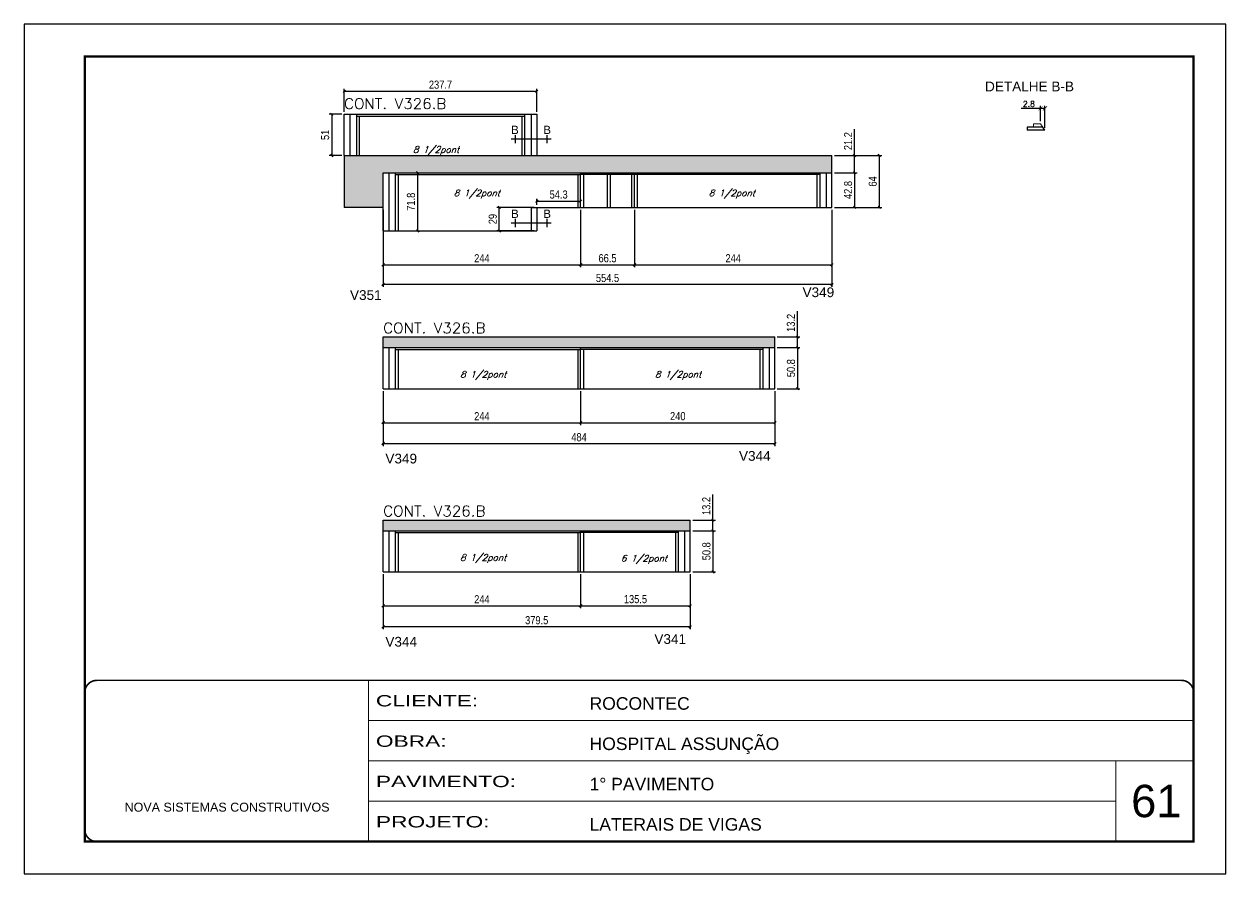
# Model space of a CAD drawing. Extents: x 137137 to 143418, y 10464 to 34486.
# Drawn here: x 137137 to 138622, y 16207 to 17257 of the extents above; entities that cross this region are included whole.
import ezdxf
from ezdxf.enums import TextEntityAlignment as Align

# ---------------------------------------------------------------- set-up
doc = ezdxf.new("R2010")
doc.units = 0
doc.linetypes.add('CONTINUO', pattern=[0])
doc.linetypes.add('DASHED', pattern=[0.75, 0.5, -0.25])
for name, color, linetype in [('5', 5, 'Continuous'), ('COTA', 241, 'Continuous'), ('detalhes', 4, 'Continuous'), ('Painéis', 200, 'Continuous'), ('SARR_2.2x7', 40, 'Continuous'), ('SARR_3.5x7', 81, 'Continuous'), ('texto', 7, 'Continuous')]:
    doc.layers.add(name, color=color, linetype=linetype)
for name, color, linetype, lineweight in [('CARIMBO', 255, 'Continuous', 9), ('Folhas', 255, 'Continuous', 9), ('Sarr 2.2x7', 40, 'Continuous', 9), ('SARRAFO DE PRESSAO', 251, 'DASHED', 9), ('Texto Seção', 7, 'Continuous', 15)]:
    doc.layers.add(name, color=color, linetype=linetype, lineweight=lineweight)
doc.layers.add('Laje_Perimetro', color=7, linetype='Continuous', plot=False)
doc.styles.add('ARIAL', font='arial.ttf')
doc.styles.add('COTA TECNICA', font='techl___.ttf', dxfattribs={"height": 10})
doc.styles.add('REGUA-120', font='ROMANS.shx', dxfattribs={"height": 15})
doc.styles.add('Romans', font='romans.shx')
doc.styles.get("Standard").update_dxf_attribs({"font": 'arial.ttf'})
doc.styles.add('Tecnologia', font='')
doc.styles.get('Tecnologia').set_extended_font_data('Forgotten Futurist')
doc.dimstyles.new('Cota Seção (2x)', dxfattribs={"dimtxt": 7, "dimasz": 5, "dimexe": 3, "dimexo": 3, "dimgap": 2, "dimtad": 3, "dimdec": 1, "dimlfac": 0.5, "dimzin": 12, "dimdsep": 46, "dimtxsty": 'Romans', "dimblk": 'ARCHTICK', "dimcen": 0, "dimclrd": 4, "dimclre": 4, "dimclrt": 1, "dimadec": 1, "dimazin": 3, "dimtfac": 1, "dimtdec": 1, "dimtmove": 0, "dimatfit": 3, "dimldrblk": 'OBLIQUE', "dimfxl": 1, "dimtolj": 1, "dimtzin": 12, "dimarcsym": 0})
doc.dimstyles.new('PAINEL', dxfattribs={"dimtxt": 10, "dimasz": 3, "dimexe": 3, "dimexo": 3, "dimgap": 3, "dimtad": 1, "dimdec": 1, "dimzin": 12, "dimdsep": 46, "dimtxsty": 'COTA TECNICA', "dimblk1": 'OBLIQUE', "dimblk2": 'OBLIQUE', "dimsah": 1, "dimcen": 0.9, "dimclrd": 4, "dimclre": 4, "dimclrt": 240, "dimadec": 1, "dimazin": 3, "dimtfac": 1, "dimtdec": 1, "dimtmove": 0, "dimatfit": 3, "dimfxl": 1, "dimtolj": 1, "dimtzin": 12, "dimarcsym": 0})

# ---------------------------------------------------------------- blocks, each defined once
blk = doc.blocks.new('9999999999')
at = {"color": 30, "linetype": 'CONTINUO'}
for p, q in [((98564.6, 34230.2), (98564.6, 34429.4)), ((98564.6, 34379.6), (99584, 34379.6)), ((98564.6, 34329.8), (99488, 34329.8)), ((99584, 34329.8), (99488, 34329.8)), ((99488, 34329.8), (99488, 34230.2)), ((98564.6, 34280), (99488, 34280))]:
    blk.add_line(p, q, dxfattribs=at)
at = {"color": 30, "linetype": 'CONTINUO', "const_width": 2}
blk.add_lwpolyline([(99584, 34230.2), (99584, 34414.4, 0.414214), (99569, 34429.4), (98229, 34429.4, 0.414214), (98214, 34414.4), (98214, 34245.2, 0.414214), (98229, 34230.2), (99584, 34230.2)], format="xyb", dxfattribs=at)
at = {"layer": 'Folhas'}
blk.add_lwpolyline([(98139, 34190.2), (99624, 34190.2), (99624, 35240.2), (98139, 35240.2)], close=True, dxfattribs=at)
at = {"layer": 'Folhas', "color": 30, "const_width": 3}
blk.add_lwpolyline([(98214, 34230.2), (99584, 34230.2), (99584, 35200.2), (98214, 35200.2)], close=True, dxfattribs=at)
at = {"color": 7, "linetype": 'Continuous', "ltscale": 5, "style": 'ARIAL'}
for s, height, p in [('ROCONTEC', 15.48, (98837.7, 34393.1)), ('HOSPITAL ASSUNÇÃO', 15.483, (98837.7, 34343.3)), ('1° PAVIMENTO', 15.483, (98837.7, 34293.5)), ('NOVA SISTEMAS CONSTRUTIVOS', 11.059, (98263.2, 34267.2)), ('LATERAIS DE VIGAS', 15.483, (98837.7, 34243.7))]:
    blk.add_text(s, height=height, dxfattribs=at).set_placement(p)
at = {"layer": 'Folhas', "color": 7, "style": 'Tecnologia', "width": 1.5}
for s, p in [('CLIENTE:', (98573.7, 34397.2)), ('OBRA:', (98573.7, 34347.3)), ('PAVIMENTO:', (98573.7, 34297.5)), ('PROJETO:', (98573.7, 34247.7))]:
    blk.add_text(s, height=14, dxfattribs=at).set_placement(p)
blk = doc.blocks.new('_Oblique')
at = {"color": 0, "linetype": 'ByBlock', "lineweight": -2}
blk.add_line((-0.5, -0.5), (0.5, 0.5), dxfattribs=at)
blk = doc.blocks.new('*D1725')
at = {"layer": 'COTA', "color": 4, "lineweight": -2, "ltscale": 25, "transparency": 16777216}
for p, q in [((137581, 17027.7), (137581, 16932.3)), ((138135.5, 17027.7), (138135.5, 16932.3)), ((138135.5, 16935.3), (137581, 16935.3))]:
    blk.add_line(p, q, dxfattribs=at)
at = {"layer": 'Defpoints', "color": 0, "ltscale": 25, "transparency": 16777216}
for p in [(137581, 17030.7), (138135.5, 17030.7), (137581, 16935.3)]:
    blk.add_point(p, dxfattribs=at)
at = {"layer": 'COTA', "color": 4, "lineweight": -2, "ltscale": 25, "transparency": 16777216, "xscale": 3, "yscale": 3, "zscale": 3, "rotation": 180}
blk.add_blockref('_Oblique', (137581, 16935.3), dxfattribs=at)
at = {"layer": 'COTA', "color": 4, "lineweight": -2, "ltscale": 25, "transparency": 16777216, "xscale": 3, "yscale": 3, "zscale": 3}
blk.add_blockref('_Oblique', (138135.5, 16935.3), dxfattribs=at)
at = {"layer": 'COTA', "color": 240, "ltscale": 25, "transparency": 16777216, "insert": (137858.2, 16943.4), "char_height": 10, "attachment_point": 5, "style": 'COTA TECNICA'}
blk.add_mtext('\\A1;554.5', dxfattribs=at)
blk = doc.blocks.new('*D1726')
at = {"layer": 'COTA', "color": 4, "lineweight": -2, "ltscale": 25, "transparency": 16777216}
for p, q in [((137825, 17027.7), (137825, 16956.7)), ((137581, 16998.7), (137581, 16956.7)), ((137581, 16959.7), (137825, 16959.7))]:
    blk.add_line(p, q, dxfattribs=at)
at = {"layer": 'Defpoints', "color": 0, "ltscale": 25, "transparency": 16777216}
for p in [(137825, 17030.7), (137581, 17001.7), (137825, 16959.7)]:
    blk.add_point(p, dxfattribs=at)
at = {"layer": 'COTA', "color": 4, "lineweight": -2, "ltscale": 25, "transparency": 16777216, "xscale": 3, "yscale": 3, "zscale": 3, "rotation": 180}
blk.add_blockref('_Oblique', (137581, 16959.7), dxfattribs=at)
at = {"layer": 'COTA', "color": 4, "lineweight": -2, "ltscale": 25, "transparency": 16777216, "xscale": 3, "yscale": 3, "zscale": 3}
blk.add_blockref('_Oblique', (137825, 16959.7), dxfattribs=at)
at = {"layer": 'COTA', "color": 240, "ltscale": 25, "transparency": 16777216, "insert": (137703, 16967.8), "char_height": 10, "attachment_point": 5, "style": 'COTA TECNICA'}
blk.add_mtext('\\A1;244', dxfattribs=at)
blk = doc.blocks.new('*D1727')
at = {"layer": 'COTA', "color": 4, "lineweight": -2, "ltscale": 25, "transparency": 16777216}
for p, q in [((137825, 17027.7), (137825, 16956.7)), ((137891.5, 17027.7), (137891.5, 16956.7)), ((137825, 16959.7), (137891.5, 16959.7))]:
    blk.add_line(p, q, dxfattribs=at)
at = {"layer": 'Defpoints', "color": 0, "ltscale": 25, "transparency": 16777216}
for p in [(137825, 17030.7), (137891.5, 17030.7), (137891.5, 16959.7)]:
    blk.add_point(p, dxfattribs=at)
at = {"layer": 'COTA', "color": 4, "lineweight": -2, "ltscale": 25, "transparency": 16777216, "xscale": 3, "yscale": 3, "zscale": 3, "rotation": 180}
blk.add_blockref('_Oblique', (137825, 16959.7), dxfattribs=at)
at = {"layer": 'COTA', "color": 4, "lineweight": -2, "ltscale": 25, "transparency": 16777216, "xscale": 3, "yscale": 3, "zscale": 3}
blk.add_blockref('_Oblique', (137891.5, 16959.7), dxfattribs=at)
at = {"layer": 'COTA', "color": 240, "ltscale": 25, "transparency": 16777216, "insert": (137858.2, 16967.8), "char_height": 10, "attachment_point": 5, "style": 'COTA TECNICA'}
blk.add_mtext('\\A1;66.5', dxfattribs=at)
blk = doc.blocks.new('*D1728')
at = {"layer": 'COTA', "color": 4, "lineweight": -2, "ltscale": 25, "transparency": 16777216}
for p, q in [((137891.5, 17027.7), (137891.5, 16956.7)), ((138135.5, 17027.7), (138135.5, 16956.7)), ((137891.5, 16959.7), (138135.5, 16959.7))]:
    blk.add_line(p, q, dxfattribs=at)
at = {"layer": 'Defpoints', "color": 0, "ltscale": 25, "transparency": 16777216}
for p in [(137891.5, 17030.7), (138135.5, 17030.7), (138135.5, 16959.7)]:
    blk.add_point(p, dxfattribs=at)
at = {"layer": 'COTA', "color": 4, "lineweight": -2, "ltscale": 25, "transparency": 16777216, "xscale": 3, "yscale": 3, "zscale": 3, "rotation": 180}
blk.add_blockref('_Oblique', (137891.5, 16959.7), dxfattribs=at)
at = {"layer": 'COTA', "color": 4, "lineweight": -2, "ltscale": 25, "transparency": 16777216, "xscale": 3, "yscale": 3, "zscale": 3}
blk.add_blockref('_Oblique', (138135.5, 16959.7), dxfattribs=at)
at = {"layer": 'COTA', "color": 240, "ltscale": 25, "transparency": 16777216, "insert": (138013.5, 16967.8), "char_height": 10, "attachment_point": 5, "style": 'COTA TECNICA'}
blk.add_mtext('\\A1;244', dxfattribs=at)
blk = doc.blocks.new('*D1729')
at = {"layer": 'COTA', "color": 4, "lineweight": -2, "ltscale": 25, "transparency": 16777216}
for p, q in [((138138.5, 17073.5), (138166.5, 17073.5)), ((138163.5, 17073.5), (138163.5, 17030.7)), ((138138.5, 17030.7), (138166.5, 17030.7))]:
    blk.add_line(p, q, dxfattribs=at)
at = {"layer": 'Defpoints', "color": 0, "ltscale": 25, "transparency": 16777216}
for p in [(138135.5, 17073.5), (138135.5, 17030.7), (138163.5, 17030.7)]:
    blk.add_point(p, dxfattribs=at)
at = {"layer": 'COTA', "color": 4, "lineweight": -2, "ltscale": 25, "transparency": 16777216, "xscale": 3, "yscale": 3, "zscale": 3}
for p, rotation in [((138163.5, 17073.5), 90), ((138163.5, 17030.7), 270)]:
    blk.add_blockref('_Oblique', p, dxfattribs=dict(at, rotation=rotation))
at = {"layer": 'COTA', "color": 240, "ltscale": 25, "transparency": 16777216, "insert": (138155.4, 17052.1), "char_height": 10, "attachment_point": 5, "rotation": 90, "style": 'COTA TECNICA'}
blk.add_mtext('\\A1;42.8', dxfattribs=at)
blk = doc.blocks.new('*D1730')
at = {"layer": 'COTA', "color": 4, "lineweight": -2, "ltscale": 25, "transparency": 16777216}
for p, q in [((138163.5, 17094.7), (138163.5, 17127.4)), ((138138.5, 17094.7), (138166.5, 17094.7)), ((138163.5, 17073.5), (138163.5, 17094.7)), ((138138.5, 17073.5), (138166.5, 17073.5))]:
    blk.add_line(p, q, dxfattribs=at)
at = {"layer": 'Defpoints', "color": 0, "ltscale": 25, "transparency": 16777216}
for p in [(138135.5, 17094.7), (138163.5, 17094.7), (138135.5, 17073.5)]:
    blk.add_point(p, dxfattribs=at)
at = {"layer": 'COTA', "color": 4, "lineweight": -2, "ltscale": 25, "transparency": 16777216, "xscale": 3, "yscale": 3, "zscale": 3}
for p, rotation in [((138163.5, 17094.7), 90), ((138163.5, 17073.5), 270)]:
    blk.add_blockref('_Oblique', p, dxfattribs=dict(at, rotation=rotation))
at = {"layer": 'COTA', "color": 240, "ltscale": 25, "transparency": 16777216, "insert": (138155.4, 17112.5), "char_height": 10, "attachment_point": 5, "rotation": 90, "style": 'COTA TECNICA'}
blk.add_mtext('\\A1;21.2', dxfattribs=at)
blk = doc.blocks.new('*D1731')
at = {"layer": 'COTA', "color": 4, "lineweight": -2, "ltscale": 25, "transparency": 16777216}
for p, q in [((137581, 16803.6), (137581, 16735.6)), ((138065, 16803.6), (138065, 16735.6)), ((138065, 16738.6), (137581, 16738.6))]:
    blk.add_line(p, q, dxfattribs=at)
at = {"layer": 'Defpoints', "color": 0, "ltscale": 25, "transparency": 16777216}
for p in [(137581, 16806.6), (138065, 16806.6), (137581, 16738.6)]:
    blk.add_point(p, dxfattribs=at)
at = {"layer": 'COTA', "color": 4, "lineweight": -2, "ltscale": 25, "transparency": 16777216, "xscale": 3, "yscale": 3, "zscale": 3, "rotation": 180}
blk.add_blockref('_Oblique', (137581, 16738.6), dxfattribs=at)
at = {"layer": 'COTA', "color": 4, "lineweight": -2, "ltscale": 25, "transparency": 16777216, "xscale": 3, "yscale": 3, "zscale": 3}
blk.add_blockref('_Oblique', (138065, 16738.6), dxfattribs=at)
at = {"layer": 'COTA', "color": 240, "ltscale": 25, "transparency": 16777216, "insert": (137823, 16746.7), "char_height": 10, "attachment_point": 5, "style": 'COTA TECNICA'}
blk.add_mtext('\\A1;484', dxfattribs=at)
blk = doc.blocks.new('*D1732')
at = {"layer": 'COTA', "color": 4, "lineweight": -2, "ltscale": 25, "transparency": 16777216}
for p, q in [((137581, 16803.6), (137581, 16761.6)), ((137825, 16803.6), (137825, 16761.6)), ((137581, 16764.6), (137825, 16764.6))]:
    blk.add_line(p, q, dxfattribs=at)
at = {"layer": 'Defpoints', "color": 0, "ltscale": 25, "transparency": 16777216}
for p in [(137581, 16806.6), (137825, 16806.6), (137825, 16764.6)]:
    blk.add_point(p, dxfattribs=at)
at = {"layer": 'COTA', "color": 4, "lineweight": -2, "ltscale": 25, "transparency": 16777216, "xscale": 3, "yscale": 3, "zscale": 3, "rotation": 180}
blk.add_blockref('_Oblique', (137581, 16764.6), dxfattribs=at)
at = {"layer": 'COTA', "color": 4, "lineweight": -2, "ltscale": 25, "transparency": 16777216, "xscale": 3, "yscale": 3, "zscale": 3}
blk.add_blockref('_Oblique', (137825, 16764.6), dxfattribs=at)
at = {"layer": 'COTA', "color": 240, "ltscale": 25, "transparency": 16777216, "insert": (137703, 16772.7), "char_height": 10, "attachment_point": 5, "style": 'COTA TECNICA'}
blk.add_mtext('\\A1;244', dxfattribs=at)
blk = doc.blocks.new('*D1704')
at = {"layer": 'COTA', "color": 4, "lineweight": -2, "ltscale": 25, "transparency": 16777216}
for p, q in [((137825, 16803.6), (137825, 16761.6)), ((138065, 16803.6), (138065, 16761.6)), ((137825, 16764.6), (138065, 16764.6))]:
    blk.add_line(p, q, dxfattribs=at)
at = {"layer": 'Defpoints', "color": 0, "ltscale": 25, "transparency": 16777216}
for p in [(137825, 16806.6), (138065, 16806.6), (138065, 16764.6)]:
    blk.add_point(p, dxfattribs=at)
at = {"layer": 'COTA', "color": 4, "lineweight": -2, "ltscale": 25, "transparency": 16777216, "xscale": 3, "yscale": 3, "zscale": 3, "rotation": 180}
blk.add_blockref('_Oblique', (137825, 16764.6), dxfattribs=at)
at = {"layer": 'COTA', "color": 4, "lineweight": -2, "ltscale": 25, "transparency": 16777216, "xscale": 3, "yscale": 3, "zscale": 3}
blk.add_blockref('_Oblique', (138065, 16764.6), dxfattribs=at)
at = {"layer": 'COTA', "color": 240, "ltscale": 25, "transparency": 16777216, "insert": (137945, 16772.7), "char_height": 10, "attachment_point": 5, "style": 'COTA TECNICA'}
blk.add_mtext('\\A1;240', dxfattribs=at)
blk = doc.blocks.new('*D1733')
at = {"layer": 'COTA', "color": 4, "lineweight": -2, "ltscale": 25, "transparency": 16777216}
for p, q in [((138068, 16857.4), (138096, 16857.4)), ((138093, 16857.4), (138093, 16806.6)), ((138068, 16806.6), (138096, 16806.6))]:
    blk.add_line(p, q, dxfattribs=at)
at = {"layer": 'Defpoints', "color": 0, "ltscale": 25, "transparency": 16777216}
for p in [(138065, 16857.4), (138065, 16806.6), (138093, 16806.6)]:
    blk.add_point(p, dxfattribs=at)
at = {"layer": 'COTA', "color": 4, "lineweight": -2, "ltscale": 25, "transparency": 16777216, "xscale": 3, "yscale": 3, "zscale": 3}
for p, rotation in [((138093, 16857.4), 90), ((138093, 16806.6), 270)]:
    blk.add_blockref('_Oblique', p, dxfattribs=dict(at, rotation=rotation))
at = {"layer": 'COTA', "color": 240, "ltscale": 25, "transparency": 16777216, "insert": (138084.9, 16832), "char_height": 10, "attachment_point": 5, "rotation": 90, "style": 'COTA TECNICA'}
blk.add_mtext('\\A1;50.8', dxfattribs=at)
blk = doc.blocks.new('*D1734')
at = {"layer": 'COTA', "color": 4, "lineweight": -2, "ltscale": 25, "transparency": 16777216}
for p, q in [((138093, 16870.6), (138093, 16902.3)), ((138068, 16870.6), (138096, 16870.6)), ((138093, 16857.4), (138093, 16870.6)), ((138068, 16857.4), (138096, 16857.4))]:
    blk.add_line(p, q, dxfattribs=at)
at = {"layer": 'Defpoints', "color": 0, "ltscale": 25, "transparency": 16777216}
for p in [(138065, 16870.6), (138093, 16870.6), (138065, 16857.4)]:
    blk.add_point(p, dxfattribs=at)
at = {"layer": 'COTA', "color": 4, "lineweight": -2, "ltscale": 25, "transparency": 16777216, "xscale": 3, "yscale": 3, "zscale": 3}
for p, rotation in [((138093, 16870.6), 90), ((138093, 16857.4), 270)]:
    blk.add_blockref('_Oblique', p, dxfattribs=dict(at, rotation=rotation))
at = {"layer": 'COTA', "color": 240, "ltscale": 25, "transparency": 16777216, "insert": (138084.8, 16888), "char_height": 10, "attachment_point": 5, "rotation": 90, "style": 'COTA TECNICA'}
blk.add_mtext('\\A1;13.2', dxfattribs=at)
blk = doc.blocks.new('*D1735')
at = {"layer": 'COTA', "color": 4, "lineweight": -2, "ltscale": 25, "transparency": 16777216}
for p, q in [((137581, 16577.4), (137581, 16509.4)), ((137960.5, 16577.4), (137960.5, 16509.4)), ((137960.5, 16512.4), (137581, 16512.4))]:
    blk.add_line(p, q, dxfattribs=at)
at = {"layer": 'Defpoints', "color": 0, "ltscale": 25, "transparency": 16777216}
for p in [(137581, 16580.4), (137960.5, 16580.4), (137581, 16512.4)]:
    blk.add_point(p, dxfattribs=at)
at = {"layer": 'COTA', "color": 4, "lineweight": -2, "ltscale": 25, "transparency": 16777216, "xscale": 3, "yscale": 3, "zscale": 3, "rotation": 180}
blk.add_blockref('_Oblique', (137581, 16512.4), dxfattribs=at)
at = {"layer": 'COTA', "color": 4, "lineweight": -2, "ltscale": 25, "transparency": 16777216, "xscale": 3, "yscale": 3, "zscale": 3}
blk.add_blockref('_Oblique', (137960.5, 16512.4), dxfattribs=at)
at = {"layer": 'COTA', "color": 240, "ltscale": 25, "transparency": 16777216, "insert": (137770.7, 16520.6), "char_height": 10, "attachment_point": 5, "style": 'COTA TECNICA'}
blk.add_mtext('\\A1;379.5', dxfattribs=at)
blk = doc.blocks.new('*D1736')
at = {"layer": 'COTA', "color": 4, "lineweight": -2, "ltscale": 25, "transparency": 16777216}
for p, q in [((137581, 16577.4), (137581, 16535.4)), ((137825, 16577.4), (137825, 16535.4)), ((137581, 16538.4), (137825, 16538.4))]:
    blk.add_line(p, q, dxfattribs=at)
at = {"layer": 'Defpoints', "color": 0, "ltscale": 25, "transparency": 16777216}
for p in [(137581, 16580.4), (137825, 16580.4), (137825, 16538.4)]:
    blk.add_point(p, dxfattribs=at)
at = {"layer": 'COTA', "color": 4, "lineweight": -2, "ltscale": 25, "transparency": 16777216, "xscale": 3, "yscale": 3, "zscale": 3, "rotation": 180}
blk.add_blockref('_Oblique', (137581, 16538.4), dxfattribs=at)
at = {"layer": 'COTA', "color": 4, "lineweight": -2, "ltscale": 25, "transparency": 16777216, "xscale": 3, "yscale": 3, "zscale": 3}
blk.add_blockref('_Oblique', (137825, 16538.4), dxfattribs=at)
at = {"layer": 'COTA', "color": 240, "ltscale": 25, "transparency": 16777216, "insert": (137703, 16546.5), "char_height": 10, "attachment_point": 5, "style": 'COTA TECNICA'}
blk.add_mtext('\\A1;244', dxfattribs=at)
blk = doc.blocks.new('*D1705')
at = {"layer": 'COTA', "color": 4, "lineweight": -2, "ltscale": 25, "transparency": 16777216}
for p, q in [((137825, 16577.4), (137825, 16535.4)), ((137960.5, 16577.4), (137960.5, 16535.4)), ((137825, 16538.4), (137960.5, 16538.4))]:
    blk.add_line(p, q, dxfattribs=at)
at = {"layer": 'Defpoints', "color": 0, "ltscale": 25, "transparency": 16777216}
for p in [(137825, 16580.4), (137960.5, 16580.4), (137960.5, 16538.4)]:
    blk.add_point(p, dxfattribs=at)
at = {"layer": 'COTA', "color": 4, "lineweight": -2, "ltscale": 25, "transparency": 16777216, "xscale": 3, "yscale": 3, "zscale": 3, "rotation": 180}
blk.add_blockref('_Oblique', (137825, 16538.4), dxfattribs=at)
at = {"layer": 'COTA', "color": 4, "lineweight": -2, "ltscale": 25, "transparency": 16777216, "xscale": 3, "yscale": 3, "zscale": 3}
blk.add_blockref('_Oblique', (137960.5, 16538.4), dxfattribs=at)
at = {"layer": 'COTA', "color": 240, "ltscale": 25, "transparency": 16777216, "insert": (137892.7, 16546.6), "char_height": 10, "attachment_point": 5, "style": 'COTA TECNICA'}
blk.add_mtext('\\A1;135.5', dxfattribs=at)
blk = doc.blocks.new('*D1737')
at = {"layer": 'COTA', "color": 4, "lineweight": -2, "ltscale": 25, "transparency": 16777216}
for p, q in [((137963.5, 16631.2), (137991.5, 16631.2)), ((137988.5, 16631.2), (137988.5, 16580.4)), ((137963.5, 16580.4), (137991.5, 16580.4))]:
    blk.add_line(p, q, dxfattribs=at)
at = {"layer": 'Defpoints', "color": 0, "ltscale": 25, "transparency": 16777216}
for p in [(137960.5, 16631.2), (137960.5, 16580.4), (137988.5, 16580.4)]:
    blk.add_point(p, dxfattribs=at)
at = {"layer": 'COTA', "color": 4, "lineweight": -2, "ltscale": 25, "transparency": 16777216, "xscale": 3, "yscale": 3, "zscale": 3}
for p, rotation in [((137988.5, 16631.2), 90), ((137988.5, 16580.4), 270)]:
    blk.add_blockref('_Oblique', p, dxfattribs=dict(at, rotation=rotation))
at = {"layer": 'COTA', "color": 240, "ltscale": 25, "transparency": 16777216, "insert": (137980.4, 16605.8), "char_height": 10, "attachment_point": 5, "rotation": 90, "style": 'COTA TECNICA'}
blk.add_mtext('\\A1;50.8', dxfattribs=at)
blk = doc.blocks.new('*D1738')
at = {"layer": 'COTA', "color": 4, "lineweight": -2, "ltscale": 25, "transparency": 16777216}
for p, q in [((137988.5, 16644.4), (137988.5, 16676.1)), ((137963.5, 16644.4), (137991.5, 16644.4)), ((137988.5, 16631.2), (137988.5, 16644.4)), ((137963.5, 16631.2), (137991.5, 16631.2))]:
    blk.add_line(p, q, dxfattribs=at)
at = {"layer": 'Defpoints', "color": 0, "ltscale": 25, "transparency": 16777216}
for p in [(137960.5, 16644.4), (137988.5, 16644.4), (137960.5, 16631.2)]:
    blk.add_point(p, dxfattribs=at)
at = {"layer": 'COTA', "color": 4, "lineweight": -2, "ltscale": 25, "transparency": 16777216, "xscale": 3, "yscale": 3, "zscale": 3}
for p, rotation in [((137988.5, 16644.4), 90), ((137988.5, 16631.2), 270)]:
    blk.add_blockref('_Oblique', p, dxfattribs=dict(at, rotation=rotation))
at = {"layer": 'COTA', "color": 240, "ltscale": 25, "transparency": 16777216, "insert": (137980.3, 16661.7), "char_height": 10, "attachment_point": 5, "rotation": 90, "style": 'COTA TECNICA'}
blk.add_mtext('\\A1;13.2', dxfattribs=at)
blk = doc.blocks.new('*D2091')
at = {"layer": 'COTA', "color": 4, "lineweight": -2, "ltscale": 25, "transparency": 16777216}
for p, q in [((137533, 17148.7), (137533, 17177)), ((137770.7, 17174), (137533, 17174)), ((137770.7, 17148.7), (137770.7, 17177))]:
    blk.add_line(p, q, dxfattribs=at)
at = {"layer": 'Defpoints', "color": 0, "ltscale": 25, "transparency": 16777216}
for p in [(137533, 17174), (137533, 17145.7), (137770.7, 17145.7)]:
    blk.add_point(p, dxfattribs=at)
at = {"layer": 'COTA', "color": 4, "lineweight": -2, "ltscale": 25, "transparency": 16777216, "xscale": 3, "yscale": 3, "zscale": 3, "rotation": 180}
blk.add_blockref('_Oblique', (137533, 17174), dxfattribs=at)
at = {"layer": 'COTA', "color": 4, "lineweight": -2, "ltscale": 25, "transparency": 16777216, "xscale": 3, "yscale": 3, "zscale": 3}
blk.add_blockref('_Oblique', (137770.7, 17174), dxfattribs=at)
at = {"layer": 'COTA', "color": 240, "ltscale": 25, "transparency": 16777216, "insert": (137651.8, 17182.2), "char_height": 10, "attachment_point": 5, "style": 'COTA TECNICA'}
blk.add_mtext('\\A1;237.7', dxfattribs=at)
blk = doc.blocks.new('*D2092')
at = {"layer": 'COTA', "color": 4, "lineweight": -2, "ltscale": 25, "transparency": 16777216}
for p, q in [((137530, 17145.7), (137514.4, 17145.7)), ((137517.4, 17145.7), (137517.4, 17094.7)), ((137530, 17094.7), (137514.4, 17094.7))]:
    blk.add_line(p, q, dxfattribs=at)
at = {"layer": 'Defpoints', "color": 0, "ltscale": 25, "transparency": 16777216}
for p in [(137533, 17145.7), (137517.4, 17094.7), (137533, 17094.7)]:
    blk.add_point(p, dxfattribs=at)
at = {"layer": 'COTA', "color": 4, "lineweight": -2, "ltscale": 25, "transparency": 16777216, "xscale": 3, "yscale": 3, "zscale": 3}
for p, rotation in [((137517.4, 17145.7), 90), ((137517.4, 17094.7), 270)]:
    blk.add_blockref('_Oblique', p, dxfattribs=dict(at, rotation=rotation))
at = {"layer": 'COTA', "color": 240, "ltscale": 25, "transparency": 16777216, "insert": (137509.3, 17120.2), "char_height": 10, "attachment_point": 5, "rotation": 90, "style": 'COTA TECNICA'}
blk.add_mtext('\\A1;51', dxfattribs=at)
blk = doc.blocks.new('_ArchTick')
at = {"color": 0, "linetype": 'ByBlock', "const_width": 0.15}
blk.add_lwpolyline([(-0.5, -0.5), (0.5, 0.5)], dxfattribs=at)
blk = doc.blocks.new('*D2093')
at = {"layer": 'COTA', "color": 4, "lineweight": -2, "transparency": 16777216}
for p, q in [((138393.1, 17153), (138369.4, 17153)), ((138393.1, 17137), (138393.1, 17156)), ((138398.7, 17153), (138393.1, 17153)), ((138398.7, 17129), (138398.7, 17156))]:
    blk.add_line(p, q, dxfattribs=at)
at = {"layer": 'Defpoints', "color": 0, "transparency": 16777216}
for p in [(138393.1, 17153), (138393.1, 17134), (138398.7, 17126)]:
    blk.add_point(p, dxfattribs=at)
at = {"layer": 'COTA', "color": 4, "lineweight": -2, "transparency": 16777216, "xscale": 5, "yscale": 5, "zscale": 5}
for p, rotation in [((138393.1, 17153), 180.000000250129), ((138398.7, 17153), 2.501290374823384e-07)]:
    blk.add_blockref('_ArchTick', p, dxfattribs=dict(at, rotation=rotation))
at = {"layer": 'COTA', "color": 1, "transparency": 16777216, "insert": (138378.8, 17158.5), "char_height": 7, "attachment_point": 5, "rotation": 0, "style": 'Romans'}
blk.add_mtext('\\A1;2.8', dxfattribs=at)
blk = doc.blocks.new('*D2094')
at = {"layer": 'COTA', "color": 4, "lineweight": -2, "ltscale": 25, "transparency": 16777216}
for p, q in [((138138.5, 17094.7), (138197, 17094.7)), ((138194, 17094.7), (138194, 17030.7)), ((138138.5, 17030.7), (138197, 17030.7))]:
    blk.add_line(p, q, dxfattribs=at)
at = {"layer": 'Defpoints', "color": 0, "ltscale": 25, "transparency": 16777216}
for p in [(138135.5, 17094.7), (138135.5, 17030.7), (138194, 17030.7)]:
    blk.add_point(p, dxfattribs=at)
at = {"layer": 'COTA', "color": 4, "lineweight": -2, "ltscale": 25, "transparency": 16777216, "xscale": 3, "yscale": 3, "zscale": 3}
for p, rotation in [((138194, 17094.7), 90), ((138194, 17030.7), 270)]:
    blk.add_blockref('_Oblique', p, dxfattribs=dict(at, rotation=rotation))
at = {"layer": 'COTA', "color": 240, "ltscale": 25, "transparency": 16777216, "insert": (138185.9, 17062.7), "char_height": 10, "attachment_point": 5, "rotation": 90, "style": 'COTA TECNICA'}
blk.add_mtext('\\A1;64', dxfattribs=at)
blk = doc.blocks.new('*D2095')
at = {"layer": 'COTA', "color": 4, "lineweight": -2, "ltscale": 25, "transparency": 16777216}
for p, q in [((137584, 17073.5), (137626.5, 17073.5)), ((137623.5, 17073.5), (137623.5, 17001.7)), ((137584, 17001.7), (137626.5, 17001.7))]:
    blk.add_line(p, q, dxfattribs=at)
at = {"layer": 'Defpoints', "color": 0, "ltscale": 25, "transparency": 16777216}
for p in [(137581, 17073.5), (137581, 17001.7), (137623.5, 17001.7)]:
    blk.add_point(p, dxfattribs=at)
at = {"layer": 'COTA', "color": 4, "lineweight": -2, "ltscale": 25, "transparency": 16777216, "xscale": 3, "yscale": 3, "zscale": 3}
for p, rotation in [((137623.5, 17073.5), 90), ((137623.5, 17001.7), 270)]:
    blk.add_blockref('_Oblique', p, dxfattribs=dict(at, rotation=rotation))
at = {"layer": 'COTA', "color": 240, "ltscale": 25, "transparency": 16777216, "insert": (137615.4, 17037.6), "char_height": 10, "attachment_point": 5, "rotation": 90, "style": 'COTA TECNICA'}
blk.add_mtext('\\A1;71.8', dxfattribs=at)
blk = doc.blocks.new('*D2096')
at = {"layer": 'COTA', "color": 4, "lineweight": -2, "ltscale": 25, "transparency": 16777216}
for p, q in [((137767.7, 17030.7), (137721.5, 17030.7)), ((137724.5, 17001.7), (137724.5, 17030.7)), ((137767.7, 17001.7), (137721.5, 17001.7))]:
    blk.add_line(p, q, dxfattribs=at)
at = {"layer": 'Defpoints', "color": 0, "ltscale": 25, "transparency": 16777216}
for p in [(137724.5, 17030.7), (137770.7, 17030.7), (137770.7, 17001.7)]:
    blk.add_point(p, dxfattribs=at)
at = {"layer": 'COTA', "color": 4, "lineweight": -2, "ltscale": 25, "transparency": 16777216, "xscale": 3, "yscale": 3, "zscale": 3}
for p, rotation in [((137724.5, 17030.7), 90), ((137724.5, 17001.7), 270)]:
    blk.add_blockref('_Oblique', p, dxfattribs=dict(at, rotation=rotation))
at = {"layer": 'COTA', "color": 240, "ltscale": 25, "transparency": 16777216, "insert": (137716.4, 17016.2), "char_height": 10, "attachment_point": 5, "rotation": 90, "style": 'COTA TECNICA'}
blk.add_mtext('\\A1;29', dxfattribs=at)
blk = doc.blocks.new('*D2097')
at = {"layer": 'COTA', "color": 4, "lineweight": -2, "ltscale": 25, "transparency": 16777216}
for p, q in [((137770.7, 17033.7), (137770.7, 17041.3)), ((137770.7, 17038.3), (137825, 17038.3)), ((137825, 17033.7), (137825, 17041.3))]:
    blk.add_line(p, q, dxfattribs=at)
at = {"layer": 'Defpoints', "color": 0, "ltscale": 25, "transparency": 16777216}
for p in [(137825, 17038.3), (137770.7, 17030.7), (137825, 17030.7)]:
    blk.add_point(p, dxfattribs=at)
at = {"layer": 'COTA', "color": 4, "lineweight": -2, "ltscale": 25, "transparency": 16777216, "xscale": 3, "yscale": 3, "zscale": 3, "rotation": 180}
blk.add_blockref('_Oblique', (137770.7, 17038.3), dxfattribs=at)
at = {"layer": 'COTA', "color": 4, "lineweight": -2, "ltscale": 25, "transparency": 16777216, "xscale": 3, "yscale": 3, "zscale": 3}
blk.add_blockref('_Oblique', (137825, 17038.3), dxfattribs=at)
at = {"layer": 'COTA', "color": 240, "ltscale": 25, "transparency": 16777216, "insert": (137797.8, 17046.5), "char_height": 10, "attachment_point": 5, "style": 'COTA TECNICA'}
blk.add_mtext('\\A1;54.3', dxfattribs=at)

msp = doc.modelspace()

# ---------------------------------------------------------------- hatches: boundary and pattern name
at = {"layer": 'COTA', "linetype": 'ByBlock'}
h = msp.add_hatch(dxfattribs=at)
h.set_pattern_fill('AR-CONC', color=256, scale=0.03)
h.set_pattern_definition([(50, (183.777, -38.352), (5.46554007, -0.47817257), [0.5715, -6.2865]), (355, (183.777, -38.352), (-1.05730264, 5.73170536), [0.4572, -5.02921753]), (100.4514447, (184.2326, -38.392), (4.40823741, 5.25353256), [0.48570026, -5.34270734]), (46.1842, (183.777, -36.828), (8.13237123, -1.26126984), [0.85725, -9.42975]), (96.6355576, (184.455, -36.933), (7.122124, 7.42278374), [0.7285507, -8.01406824]), (351.184151, (183.777, -36.828), (7.122124, 7.42278374), [0.685799, -7.54379196]), (21, (184.539, -37.209), (4.54843174, -3.06795595), [0.5715, -6.2865]), (326, (184.539, -37.209), (1.85406085, 5.52563898), [0.4572, -5.0292]), (71.451445, (184.918, -37.4646), (6.40249258, 2.45768307), [0.48570026, -5.34269813]), (37.5, (183.7771, -38.352), (0.092658098, 2.536651166), [0, -4.96824, 0, -5.1054, 0, -5.04825]), (7.5, (183.777, -38.352), (2.004589875, 3.005417245), [0, -2.91084, 0, -4.85394, 0, -1.92405]), (327.5, (182.0779, -38.352), (4.067717855, -0.17186232), [0, -1.905, 0, -5.9436, 0, -7.8867]), (317.5, (181.316, -38.352), (4.44387544, 0.76279473), [0, -2.4765, 0, -3.94716, 0, -5.6007])])
h.paths.add_polyline_path([(137581, 17073.49), (138135.5, 17073.49), (138135.5, 17094.69), (137770.7, 17094.69), (137533, 17094.69), (137533, 17030.69), (137581, 17030.69)])
h.paths.add_polyline_path([(137610, 17092.79), (137677.62, 17092.79), (137683.12, 17108.77), (137615.5, 17108.77)], flags=9)
h = msp.add_hatch(dxfattribs=at)
h.set_pattern_fill('AR-CONC', color=256, scale=0.03)
h.set_pattern_definition([(50, (-1672.4956, -16330.015), (5.46554007, -0.47817257), [0.5715, -6.2865]), (355, (-1672.4956, -16330.015), (-1.05730264, 5.73170536), [0.4572, -5.02921753]), (100.4514447, (-1672.04, -16330.055), (4.40823741, 5.25353256), [0.48570026, -5.34270734]), (46.1842, (-1672.4956, -16328.491), (8.13237123, -1.26126984), [0.85725, -9.42975]), (96.6355576, (-1671.818, -16328.596), (7.122124, 7.42278374), [0.7285507, -8.01406824]), (351.184151, (-1672.496, -16328.491), (7.122124, 7.42278374), [0.685799, -7.54379196]), (21, (-1671.7336, -16328.872), (4.54843174, -3.06795595), [0.5715, -6.2865]), (326, (-1671.7336, -16328.872), (1.85406085, 5.52563898), [0.4572, -5.0292]), (71.451445, (-1671.3546, -16329.1277), (6.40249258, 2.45768307), [0.48570026, -5.34269813]), (37.5, (-1672.4956, -16330.015), (0.092658098, 2.536651166), [0, -4.96824, 0, -5.1054, 0, -5.04825]), (7.5, (-1672.4956, -16330.015), (2.004589875, 3.005417245), [0, -2.91084, 0, -4.85394, 0, -1.92405]), (327.5, (-1674.1949, -16330.015), (4.067717855, -0.17186232), [0, -1.905, 0, -5.9436, 0, -7.8867]), (317.5, (-1674.957, -16330.015), (4.44387544, 0.76279473), [0, -2.4765, 0, -3.94716, 0, -5.6007])])
h.paths.add_polyline_path([(137581, 16857.41), (138065, 16857.41), (138065, 16870.61), (137581, 16870.61)])
h = msp.add_hatch(dxfattribs=at)
h.set_pattern_fill('AR-CONC', color=256, scale=0.03)
h.set_pattern_definition([(50, (-1672.4956, -16556.2683), (5.46554007, -0.47817257), [0.5715, -6.2865]), (355, (-1672.4956, -16556.2683), (-1.05730264, 5.73170536), [0.4572, -5.02921753]), (100.4514447, (-1672.04, -16556.308), (4.40823741, 5.25353256), [0.48570026, -5.34270734]), (46.1842, (-1672.4956, -16554.7443), (8.13237123, -1.26126984), [0.85725, -9.42975]), (96.6355576, (-1671.818, -16554.8495), (7.122124, 7.42278374), [0.7285507, -8.01406824]), (351.184151, (-1672.496, -16554.744), (7.122124, 7.42278374), [0.685799, -7.54379196]), (21, (-1671.7336, -16555.1253), (4.54843174, -3.06795595), [0.5715, -6.2865]), (326, (-1671.7336, -16555.1253), (1.85406085, 5.52563898), [0.4572, -5.0292]), (71.451445, (-1671.3546, -16555.381), (6.40249258, 2.45768307), [0.48570026, -5.34269813]), (37.5, (-1672.4956, -16556.2683), (0.092658098, 2.536651166), [0, -4.96824, 0, -5.1054, 0, -5.04825]), (7.5, (-1672.4956, -16556.2683), (2.004589875, 3.005417245), [0, -2.91084, 0, -4.85394, 0, -1.92405]), (327.5, (-1674.1949, -16556.2683), (4.067717855, -0.17186232), [0, -1.905, 0, -5.9436, 0, -7.8867]), (317.5, (-1674.957, -16556.2683), (4.44387544, 0.76279473), [0, -2.4765, 0, -3.94716, 0, -5.6007])])
h.paths.add_polyline_path([(137581, 16631.16), (137960.5, 16631.16), (137960.5, 16644.36), (137581, 16644.36)])

# ---------------------------------------------------------------- linework, layer by layer
for p, q in [((137533, 17094.69), (137533, 17030.69)), ((137770.7, 17094.69), (138135.5, 17094.69)), ((138135.5, 17073.49), (138135.5, 17094.69)), ((137581, 17030.69), (137533, 17030.69)), ((137581, 16870.61), (138065, 16870.61)), ((137581, 16857.41), (137581, 16870.61)), ((138065, 16857.41), (138065, 16870.61)), ((137581, 16644.36), (137960.5, 16644.36)), ((137581, 16631.16), (137581, 16644.36)), ((137960.5, 16631.16), (137960.5, 16644.36))]:
    msp.add_line(p, q, dxfattribs=at)
at = {"layer": 'detalhes'}
for p, q in [((137788.39, 17114.99), (137739, 17114.99)), ((137744, 17119.99), (137744, 17109.99)), ((137783.39, 17119.99), (137783.39, 17109.99)), ((137788.39, 17011.35), (137739, 17011.35)), ((137744, 17016.35), (137744, 17006.35)), ((137783.39, 17016.35), (137783.39, 17006.35))]:
    msp.add_line(p, q, dxfattribs=at)
at = {"layer": 'Laje_Perimetro'}
msp.add_lwpolyline([(138622.29, 17257.15), (137137.29, 17257.15), (137137.29, 16207.15), (138622.29, 16207.15)], close=True, dxfattribs=at)
at = {"layer": 'Painéis', "ltscale": 25}
for p, q in [((137533, 17094.69), (137533, 17145.69)), ((137533, 17145.69), (137770.7, 17145.69)), ((137770.7, 17145.69), (137770.7, 17094.69)), ((138398.7, 17126.05), (138396.17, 17129.65)), ((137533, 17094.69), (137770.7, 17094.69)), ((137581, 17001.69), (137581, 17073.49)), ((137825, 17030.69), (137825, 17073.49)), ((137891.5, 17030.69), (137891.5, 17073.49)), ((138135.5, 17030.69), (138135.5, 17073.49)), ((137770.7, 17030.69), (137770.7, 17001.69)), ((137581, 17001.69), (137770.7, 17001.69)), ((137581, 16806.61), (137581, 16857.41)), ((137825, 16806.61), (137825, 16857.41)), ((138065, 16806.61), (138065, 16857.41)), ((137581, 16580.36), (137581, 16631.16)), ((137825, 16580.36), (137825, 16631.16)), ((137960.5, 16580.36), (137960.5, 16631.16))]:
    msp.add_line(p, q, dxfattribs=at)
at = {"layer": 'Painéis'}
for p, q in [((138396.17, 17129.65), (138376.7, 17129.65)), ((138376.7, 17129.65), (138376.7, 17126.05)), ((138398.7, 17126.05), (138376.7, 17126.05)), ((137581, 17073.49), (138135.5, 17073.49)), ((137770.7, 17030.69), (138135.5, 17030.69)), ((137581, 16857.41), (138065, 16857.41)), ((137581, 16806.61), (138065, 16806.61)), ((137581, 16631.16), (137960.5, 16631.16)), ((137581, 16580.36), (137960.5, 16580.36))]:
    msp.add_line(p, q, dxfattribs=at)
at = {"layer": 'Sarr 2.2x7'}
for p, q in [((138393.09, 17134.05), (138384.7, 17134.05)), ((138384.7, 17134.05), (138384.7, 17129.65)), ((138393.09, 17134.05), (138396.17, 17129.65))]:
    msp.add_line(p, q, dxfattribs=at)
at = {"layer": 'SARR_2.2x7', "linetype": 'Continuous'}
for p, q in [((137540, 17145.69), (137540, 17094.69)), ((137548, 17143.49), (137755.7, 17143.49)), ((137763.7, 17145.69), (137763.7, 17094.69)), ((137588, 17073.49), (137588, 17001.69)), ((137596, 17071.29), (137825, 17071.29)), ((137891.5, 17071.29), (137825, 17071.29)), ((138120.5, 17071.29), (137891.5, 17071.29)), ((138128.5, 17073.49), (138128.5, 17030.69)), ((137763.7, 17030.69), (137763.7, 17001.69)), ((137763.7, 17030.69), (137770.7, 17030.69)), ((137588, 16857.41), (137588, 16806.61)), ((137596, 16855.21), (137825, 16855.21)), ((138050, 16855.21), (137825, 16855.21)), ((137825, 16855.21), (137825, 16855.21)), ((138058, 16857.41), (138058, 16806.61)), ((137588, 16631.16), (137588, 16580.36)), ((137596, 16628.96), (137825, 16628.96)), ((137945.5, 16628.96), (137825, 16628.96)), ((137825, 16628.96), (137825, 16628.96)), ((137953.5, 16631.16), (137953.5, 16580.36))]:
    msp.add_line(p, q, dxfattribs=at)
at = {"layer": 'SARR_3.5x7'}
for p, q in [((137548, 17145.69), (137548, 17094.69)), ((137551.5, 17143.49), (137551.5, 17094.69)), ((137752.2, 17143.49), (137752.2, 17094.69)), ((137755.7, 17145.69), (137755.7, 17094.69)), ((137596, 17073.49), (137596, 17001.69)), ((137599.5, 17071.29), (137599.5, 17001.69)), ((137821.5, 17071.29), (137821.5, 17030.69)), ((137828.5, 17071.29), (137828.5, 17030.69)), ((137857.83, 17071.29), (137857.83, 17030.69)), ((137861.33, 17071.29), (137861.33, 17030.69)), ((137888, 17071.29), (137888, 17030.69)), ((137895, 17071.29), (137895, 17030.69)), ((138117, 17071.29), (138117, 17030.69)), ((138120.5, 17073.49), (138120.5, 17030.69)), ((137596, 16857.41), (137596, 16806.61)), ((137599.5, 16855.21), (137599.5, 16806.61)), ((137821.5, 16855.21), (137821.5, 16806.61)), ((137828.5, 16855.21), (137828.5, 16806.61)), ((138046.5, 16855.21), (138046.5, 16806.61)), ((138050, 16857.41), (138050, 16806.61)), ((137596, 16631.16), (137596, 16580.36)), ((137599.5, 16628.96), (137599.5, 16580.36)), ((137821.5, 16628.96), (137821.5, 16580.36)), ((137828.5, 16628.96), (137828.5, 16580.36)), ((137942, 16628.96), (137942, 16580.36)), ((137945.5, 16631.16), (137945.5, 16580.36))]:
    msp.add_line(p, q, dxfattribs=at)

# ---------------------------------------------------------------- block references
at = {"layer": 'SARRAFO DE PRESSAO', "color": 6, "linetype": 'ByBlock'}
msp.add_blockref('9999999999', (38998.31, -17983.06), dxfattribs=at)

# ---------------------------------------------------------------- texts
at = {"layer": '5', "color": 7, "linetype": 'Continuous'}
msp.add_text('DETALHE B-B', height=12, rotation=359.99996, dxfattribs=at).set_placement((138324.64, 17174.03))
at = {"layer": '5', "linetype": 'Continuous'}
for s, p in [('V349', (138099.13, 16919.78)), ('V351', (137540.01, 16916.33)), ('V349', (137583.74, 16714.32)), ('V344', (138020.61, 16717.62)), ('V344', (137583.74, 16488.06)), ('V341', (137916.11, 16491.36))]:
    msp.add_text(s, height=12, rotation=359.99996, dxfattribs=at).set_placement(p)
at = {"layer": 'CARIMBO', "style": 'ARIAL'}
msp.add_text('61', height=40, dxfattribs=at).set_placement((138505.15, 16277.29))
at = {"layer": 'detalhes', "color": 0, "linetype": 'Continuous', "style": 'ARIAL'}
for p in [(137743.8, 17126.41), (137783.59, 17126.41), (137743.8, 17022.76), (137783.59, 17022.76)]:
    msp.add_text('B', height=10.22, dxfattribs=at).set_placement(p, align=Align.MIDDLE_CENTER)
at = {"layer": 'texto', "color": 2, "char_height": 8, "attachment_point": 5, "style": 'Romans'}
for s, insert in [('{\\Q19;\\C256;8 1/2pont}', (137646.37, 17100.78)), ('{\\Q19;\\C256;8 1/2pont}', (137696.79, 17047.14)), ('{\\Q19;\\C256;8 1/2pont}', (138011.85, 17047.14)), ('{\\Q19;\\C256;8 1/2pont}', (137704.61, 16823.06)), ('{\\Q19;\\C256;8 1/2pont}', (137945.35, 16823.06)), ('{\\Q19;\\C256;8 1/2pont}', (137704.61, 16596.81)), ('{\\Q19;\\C256;6 1/2pont}', (137903.27, 16595.79))]:
    msp.add_mtext(s, dxfattribs=dict(at, insert=insert))
at = {"layer": 'Texto Seção', "style": 'REGUA-120', "width": 1.05}
for p in [(137532.7, 17152.29), (137580.98, 16875.22), (137580.98, 16648.96)]:
    msp.add_text('CONT. V326.B', height=13, dxfattribs=at).set_placement(p)

# ---------------------------------------------------------------- dimensions: what is measured, and where the dimension line sits
at = {"layer": 'COTA', "ltscale": 25}
for base, p1, p2, picture, middle in [((137533, 17173.99), (137770.7, 17145.69), (137533, 17145.69), '*D2091', (137651.85, 17182.21)), ((137825, 17038.29), (137770.7, 17030.69), (137825, 17030.69), '*D2097', (137797.85, 17046.51)), ((137581, 16935.32), (138135.5, 17030.69), (137581, 17030.69), '*D1725', (137858.25, 16943.43)), ((137825, 16959.71), (137581, 17001.69), (137825, 17030.69), '*D1726', (137703, 16967.78)), ((137891.5, 16959.71), (137825, 17030.69), (137891.5, 17030.69), '*D1727', (137858.25, 16967.82)), ((137581, 16738.65), (138065, 16806.61), (137581, 16806.61), '*D1731', (137823, 16746.74)), ((137825, 16764.63), (137581, 16806.61), (137825, 16806.61), '*D1732', (137703, 16772.71)), ((137581, 16512.39), (137960.5, 16580.36), (137581, 16580.36), '*D1735', (137770.75, 16520.64)), ((137825, 16538.38), (137581, 16580.36), (137825, 16580.36), '*D1736', (137703, 16546.45))]:
    dim = msp.add_linear_dim(base=base, p1=p1, p2=p2, dimstyle='PAINEL', dxfattribs=at)
    dim.commit()
    dim.dimension.update_dxf_attribs({"geometry": picture, "text_midpoint": middle})
at = {"layer": 'COTA'}
dim = msp.add_linear_dim(base=(138393.09, 17153.04), p1=(138398.7, 17126.05), p2=(138393.09, 17134.05), angle=180, dimstyle='Cota Seção (2x)', dxfattribs=at)
dim.commit()
dim.dimension.update_dxf_attribs({"geometry": '*D2093', "text_midpoint": (138378.76, 17158.54)})
at = {"layer": 'COTA', "ltscale": 25}
for base, p1, p2, picture, middle in [((137517.37, 17094.69), (137533, 17145.69), (137533, 17094.69), '*D2092', (137509.26, 17120.19)), ((138163.49, 17094.69), (138135.5, 17073.49), (138135.5, 17094.69), '*D1730', (138155.43, 17112.55)), ((138193.97, 17030.69), (138135.5, 17094.69), (138135.5, 17030.69), '*D2094', (138185.87, 17062.69)), ((137623.5, 17001.69), (137581, 17073.49), (137581, 17001.69), '*D2095', (137615.4, 17037.59)), ((138163.49, 17030.69), (138135.5, 17073.49), (138135.5, 17030.69), '*D1729', (138155.39, 17052.09)), ((137724.53, 17030.69), (137770.7, 17001.69), (137770.7, 17030.69), '*D2096', (137716.44, 17016.19)), ((138092.99, 16870.61), (138065, 16857.41), (138065, 16870.61), '*D1734', (138084.77, 16887.98)), ((138092.99, 16806.61), (138065, 16857.41), (138065, 16806.61), '*D1733', (138084.86, 16832.01)), ((137988.49, 16644.36), (137960.5, 16631.16), (137960.5, 16644.36), '*D1738', (137980.27, 16661.72)), ((137988.49, 16580.36), (137960.5, 16631.16), (137960.5, 16580.36), '*D1737', (137980.36, 16605.76))]:
    dim = msp.add_linear_dim(base=base, p1=p1, p2=p2, angle=90, dimstyle='PAINEL', dxfattribs=at)
    dim.commit()
    dim.dimension.update_dxf_attribs({"geometry": picture, "text_midpoint": middle})
for base, p1, p2, picture, middle in [((138135.5, 16959.71), (137891.5, 17030.69), (138135.5, 17030.69), '*D1728', (138013.5, 16967.78)), ((138065, 16764.63), (137825, 16806.61), (138065, 16806.61), '*D1704', (137945, 16772.74)), ((137960.5, 16538.38), (137825, 16580.36), (137960.5, 16580.36), '*D1705', (137892.75, 16546.6))]:
    dim = msp.add_linear_dim(base=base, p1=p1, p2=p2, dimstyle='PAINEL', override={"dimtmove": 1}, dxfattribs=at)
    dim.commit()
    dim.dimension.update_dxf_attribs({"geometry": picture, "text_midpoint": middle})

doc.saveas('drawing.dxf')
